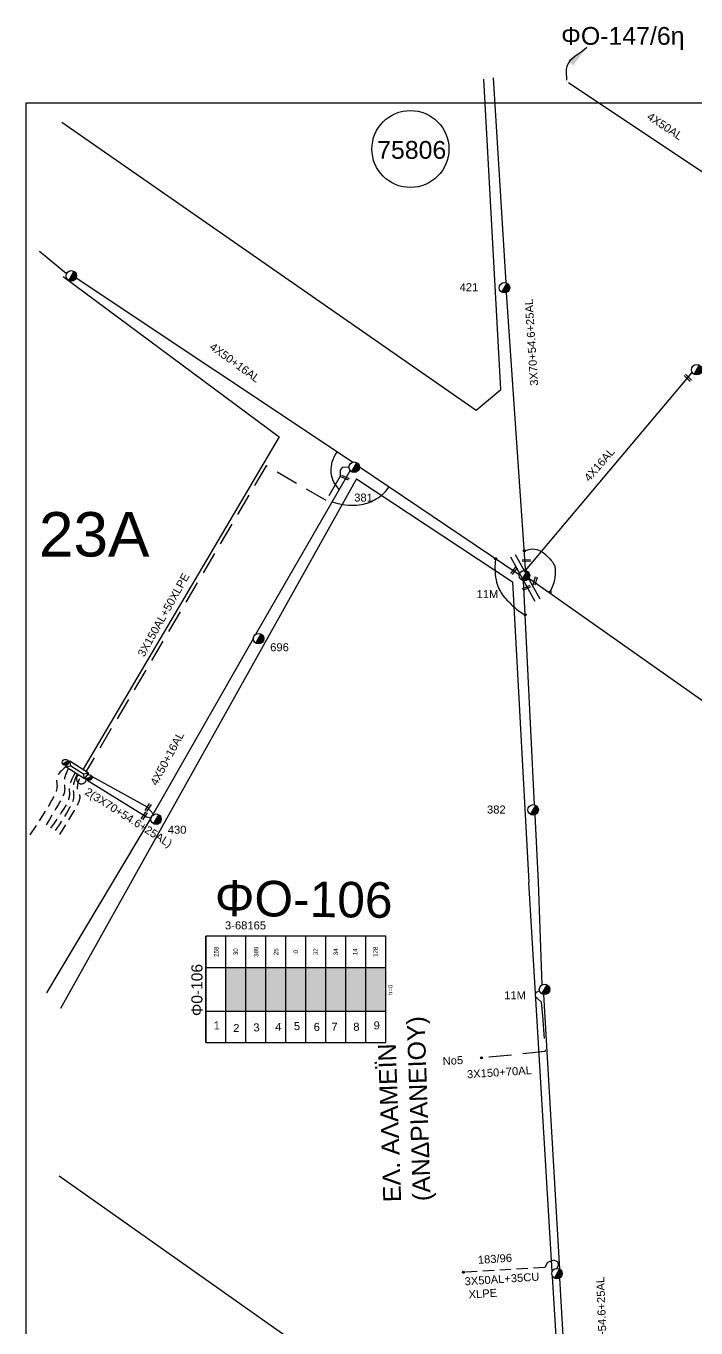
# Model space of a CAD drawing. Header units: millimetres. Extents: x 926 to 2032, y 728 to 1260.
# Drawn here: x 942.2 to 1017.5, y 1112.8 to 1259.2 of the extents above; entities that cross this region are included whole.
import ezdxf
from ezdxf.enums import TextEntityAlignment as Align

# ---------------------------------------------------------------- set-up
doc = ezdxf.new("R2010")
doc.units = ezdxf.units.MM
doc.linetypes.add('DASHED', pattern=[19.05, 12.7, -6.35])
doc.linetypes.add('HIDDEN', pattern=[9.525, 6.35, -3.175])
for name, color, linetype in [('Άγνωστα', 7, 'Continuous'), ('Ασφαλειοκιβώτια Χ.Τ 9 αναχωρήσεων', 7, 'Continuous'), ('Γέφυρες Εναέριου Δικτύου', 7, 'Continuous'), ('Γυμνά εναέρια ΧΤ (3Φ)   4x16AL', 7, 'Continuous'), ('Γυμνά εναέρια ΧΤ (3Φ)   4x50AL', 7, 'Continuous'), ('Γυμνά εναέρια ΧΤ και ΦΟΠ (3Φ)   4x50+16AL', 7, 'Continuous'), ('Επιγραφές - Σχήματα', 7, 'Continuous'), ('Καλώδια ΧΤ   3x150+70AL', 7, 'DASHED'), ('Καλώδια ΧΤ   3x150AL+50XLPE', 7, 'DASHED'), ('Μηχανική τομή', 7, 'Continuous'), ('Στύλος ΦΜ', 7, 'Continuous'), ('Στύλος ΦΜ @ 1', 7, 'Continuous'), ('Συνδέσεις', 7, 'Continuous'), ('Συνεστραμμένα ΧΤ   3x70+54.6+25 AL', 7, 'SYN_LINE'), ('Τομή', 7, 'Continuous'), ('Υποσταθμός εναέριος 2 στύλων', 7, 'Continuous'), ('Υποσταθμός πόλεως', 7, 'Continuous'), ('Υπόβαθρο ΔΕΗ', 7, 'Continuous')]:
    doc.layers.add(name, color=color, linetype=linetype)
doc.styles.get("Standard").update_dxf_attribs({"font": 'arial.ttf'})
doc.linetypes.add('SYN_LINE', pattern='A,0.5,-0.0001,["/\\/\\/\\/",Standard,S=0.1,R=0,X=0,Y=-0.05],-0.25', length=0.7501)
doc.dimstyles.new('ISO-25', dxfattribs={"dimtxt": 2.5, "dimasz": 2.5, "dimexe": 1.25, "dimexo": 0.625, "dimtad": 1, "dimtxsty": 'Standard', "dimcen": 2.5, "dimadec": 0, "dimazin": 0, "dimtfac": 1, "dimtmove": 0, "dimatfit": 3, "dimfxl": 1, "dimarcsym": 0})

# ---------------------------------------------------------------- blocks, each defined once
blk = doc.blocks.new('ΥΠΑΡΧΩΝ ΤΣΙΜΕΝΤΕΝΙΟΣ ΣΤΥΛΟΣ')
at = {"layer": 'Στύλος ΦΜ'}
blk.add_hatch(color=256, dxfattribs=at).paths.add_polyline_path([(-1.29, -2.28, 0.574793), (2.62, 0, 0.268822), (1.3, 2.27)])
blk.add_line((-1.29, -2.28), (1.3, 2.27), dxfattribs=at)
blk.add_circle((0, 0), 2.62, dxfattribs=at)
at = {"layer": 'Στύλος ΦΜ', "flags": 4}
for tag, p in [('ΤΥΠΟΣ', (-4.91, 3.03)), ('ΑΡΙΘΜΟΣ', (-4.68, 8.05))]:
    blk.add_attdef(tag, p, '', height=4, dxfattribs=at)
blk = doc.blocks.new('ΜΗΧΑΝΙΚΗ ΤΟΜΗ')
at = {"layer": 'Μηχανική τομή', "ltscale": 40}
for p, q in [((-1.89, 0.78), (1.89, 0.78)), ((1.89, 0), (-1.89, 0))]:
    blk.add_line(p, q, dxfattribs=at)
blk = doc.blocks.new('ΤΟΜΗ')
at = {"layer": 'Τομή', "ltscale": 40}
for p, q in [((-5.68, 0), (5.68, 0)), ((5.68, -2.33), (-5.68, -2.33))]:
    blk.add_line(p, q, dxfattribs=at)
blk = doc.blocks.new('ΥΠΟΣΤΑΘΜΟΣ ΕΝΑΕΡΙΟΣ ΕΠΙ 2 ΣΤΥΛΩΝ')
at = {"layer": 'Υποσταθμός εναέριος 2 στύλων', "linetype": 'Continuous'}
for points in [[(-12, -2.1, 0.574793), (-8.5, -0.1, 0.268822), (-9.6, 2)], [(9.7, -2.1, 0.574793), (13.2, -0.1, 0.268822), (12, 1.9)]]:
    blk.add_hatch(color=256, dxfattribs=at).paths.add_polyline_path(points)
for p, q in [((-12, -2.1), (-9.6, 2)), ((9.7, -2.1), (12, 1.9))]:
    blk.add_line(p, q, dxfattribs=at)
for centre in [(-10.8, -0.1), (10.8, -0.1)]:
    blk.add_circle(centre, 2.36, dxfattribs=at)
at = {"layer": 'Υποσταθμός πόλεως', "linetype": 'Continuous', "ltscale": 40}
blk.add_lwpolyline([(-8.6, 2.8), (8.6, 2.8), (8.6, -2.8), (-8.6, -2.8)], close=True, dxfattribs=at)
for points in [[(-5.8, 0), (-8.6, 2.8)], [(-8.6, -2.8), (-5.8, 0)], [(-5.8, 0), (5.8, 0)], [(5.8, 0), (8.6, 2.8)], [(8.6, -2.8), (5.8, 0)]]:
    blk.add_lwpolyline(points, dxfattribs=at)
at = {"layer": 'Υποσταθμός εναέριος 2 στύλων', "ltscale": 40, "flags": 1}
for tag, p in [('ΜΕΤΑΣΧΗΜΑΤΙΣΜΟΣ', (14.1, 2.5)), ('ΙΣΧΥΣ', (14.1, -0.3)), ('ΑΡΙΘΜΟΣ', (14.2, -3))]:
    blk.add_attdef(tag, p, '', height=1.8, dxfattribs=at)
blk = doc.blocks.new('ΑΣΦΑΛΕΙΟΚΙΒΩΤΙΟ ΥΠΟΣΤΑΘΜΟΥ 9 ΑΝΑΧΩΡΗΣΕΩΝ')
at = {"layer": 'Ασφαλειοκιβώτια Χ.Τ 9 αναχωρήσεων', "ltscale": 40}
for p, q in [((-23.8, 40.36), (24.02, 40.36)), ((-9.72, 40.36), (-9.72, -40.64)), ((9.94, 40.36), (9.94, -40.64)), ((-23.8, 31.36), (24.02, 31.36)), ((-23.8, 22.36), (24.02, 22.36)), ((-23.8, 13.36), (24.02, 13.36)), ((-23.8, 4.36), (24.02, 4.36)), ((-23.8, -4.64), (24.02, -4.64)), ((-23.8, -13.64), (24.02, -13.64)), ((-23.8, -22.64), (24.02, -22.64)), ((-23.8, -31.64), (24.02, -31.64))]:
    blk.add_line(p, q, dxfattribs=at)
at = {"layer": 'Ασφαλειοκιβώτια Χ.Τ 9 αναχωρήσεων'}
blk.add_lwpolyline([(-23.8, -40.64), (24.02, -40.64), (24.02, 40.36), (-23.8, 40.36)], close=True, dxfattribs=at)
for s, rotation, p in [('1', 270, (-17.86, 36.76)), ('2', 270, (-19.05, 28.02)), ('3', 273.43434, (-18.85, 18.79)), ('4', 266.56566, (-18.43, 9.21)), ('5', 270, (-18.18, 0.72)), ('6', 270, (-18.54, -8.22)), ('7', 270, (-18.46, -16.18)), ('8', 270, (-18.48, -26.03)), ('9', 270, (-17.86, -35.16))]:
    blk.add_text(s, height=3.6, rotation=rotation, dxfattribs=at).set_placement(p)
at = {"layer": 'Ασφαλειοκιβώτια Χ.Τ 9 αναχωρήσεων', "ltscale": 40}
for tag, height, p in [('ΟΝΟΜΑ', 5, (-0.16, 44.31)), ('ΚΕΙΜΕΝΟ 1', 2, (17.06, 35.59)), ('ΚΕΙΜΕΝΟ 2', 2, (17.06, 26.88)), ('ΚΕΙΜΕΝΟ 3', 2, (17.06, 17.69)), ('ΚΕΙΜΕΝΟ 4', 2, (17.06, 8.71)), ('ΚΕΙΜΕΝΟ 5', 2, (17.06, -0.13)), ('ΚΕΙΜΕΝΟ 6', 2, (17.06, -9.05)), ('ΚΕΙΜΕΝΟ 7', 2, (17.06, -18.13)), ('ΚΕΙΜΕΝΟ 8', 2, (17.06, -26.85)), ('ΚΕΙΜΕΝΟ 9', 2, (17.06, -35.99)), ('ΣΧ', 2, (-0.1, -42.64))]:
    blk.add_attdef(tag, text='', height=height, dxfattribs=at).set_placement(p, align=Align.MIDDLE_CENTER)
blk = doc.blocks.new('_ΣΥΝΔΕΣΗ')
at = {"layer": 'Συνδέσεις', "linetype": 'SYN_LINE', "ltscale": 40}
blk.add_hatch(color=256, dxfattribs=at).paths.add_polyline_path([(0.5, -0.01, 1), (-0.5, -0.01, 1)])
at = {"layer": 'Συνδέσεις'}
blk.add_circle((0, -0.01), 0.5, dxfattribs=at)

msp = doc.modelspace()

# ---------------------------------------------------------------- hatches: boundary and pattern name
at = {"layer": 'Ασφαλειοκιβώτια Χ.Τ 9 αναχωρήσεων'}
for color, points in [(85, [(964.66, 1153.35), (964.66, 1148.43), (966.91, 1148.43), (966.91, 1153.35)]), (30, [(969.16, 1153.35), (966.91, 1153.35), (966.91, 1148.43), (969.16, 1148.43)]), (1, [(971.41, 1153.35), (969.16, 1153.35), (969.16, 1148.43), (971.41, 1148.43)]), (133, [(973.66, 1153.35), (971.41, 1153.35), (971.41, 1148.43), (973.66, 1148.43)]), (6, [(973.66, 1148.43), (975.91, 1148.43), (975.91, 1153.35), (973.66, 1153.35)]), (5, [(975.91, 1148.43), (978.16, 1148.43), (978.16, 1153.35), (975.91, 1153.35)]), (27, [(978.16, 1148.43), (980.41, 1148.43), (980.41, 1153.35), (978.16, 1153.35)]), (2, [(980.41, 1148.43), (982.66, 1148.43), (982.66, 1153.35), (980.41, 1153.35)])]:
    msp.add_hatch(color=color, dxfattribs=at).paths.add_polyline_path(points)

# ---------------------------------------------------------------- linework, layer by layer
at = {"layer": 'Άγνωστα', "color": 133, "linetype": 'HIDDEN', "ltscale": 0.2, "flags": 128}
msp.add_lwpolyline([(946.69, 1175.91), (946.49, 1175.76), (946.33, 1175.61), (946.18, 1175.47), (946.05, 1175.34), (945.95, 1175.21), (945.86, 1175.1), (945.79, 1174.98), (945.73, 1174.87), (945.69, 1174.77), (945.66, 1174.67), (945.64, 1174.58), (945.63, 1174.48), (945.63, 1174.4), (945.64, 1174.31), (945.64, 1174.23), (945.66, 1174.15), (945.67, 1174.07), (945.68, 1173.99), (945.69, 1173.9), (945.7, 1173.81), (945.7, 1173.71), (945.69, 1173.6), (945.67, 1173.47), (945.64, 1173.32), (945.59, 1173.15), (945.5, 1172.92), (945.35, 1172.59), (945.09, 1172.12), (944.72, 1171.48), (944.19, 1170.63), (943.49, 1169.54), (942.58, 1168.15)], dxfattribs=at)
at = {"layer": 'Άγνωστα', "color": 6, "linetype": 'HIDDEN', "ltscale": 0.2, "flags": 128}
msp.add_lwpolyline([(946.99, 1175.72), (946.85, 1175.47), (946.75, 1175.25), (946.66, 1175.05), (946.6, 1174.87), (946.55, 1174.7), (946.52, 1174.56), (946.51, 1174.42), (946.5, 1174.29), (946.5, 1174.18), (946.5, 1174.07), (946.51, 1173.96), (946.52, 1173.86), (946.53, 1173.76), (946.54, 1173.67), (946.55, 1173.58), (946.56, 1173.48), (946.56, 1173.39), (946.55, 1173.29), (946.54, 1173.19), (946.52, 1173.09), (946.49, 1172.97), (946.45, 1172.85), (946.4, 1172.72), (946.33, 1172.57), (946.25, 1172.41), (946.15, 1172.22), (946, 1171.97), (945.81, 1171.64), (945.56, 1171.22), (945.23, 1170.68), (944.83, 1169.99), (944.32, 1169.15)], dxfattribs=at)
at = {"layer": 'Άγνωστα', "color": 5, "linetype": 'HIDDEN', "ltscale": 0.2, "flags": 128}
msp.add_lwpolyline([(947.74, 1175.24), (947.58, 1174.99), (947.46, 1174.76), (947.35, 1174.54), (947.27, 1174.35), (947.2, 1174.17), (947.15, 1174), (947.11, 1173.85), (947.08, 1173.71), (947.07, 1173.59), (947.06, 1173.48), (947.06, 1173.39), (947.06, 1173.29), (947.07, 1173.2), (947.08, 1173.12), (947.08, 1173.03), (947.09, 1172.94), (947.09, 1172.84), (947.08, 1172.74), (947.07, 1172.63), (947.05, 1172.52), (947.03, 1172.4), (946.99, 1172.28), (946.95, 1172.14), (946.9, 1172.01), (946.84, 1171.86), (946.74, 1171.69), (946.61, 1171.46), (946.43, 1171.16), (946.17, 1170.77), (945.82, 1170.25), (945.37, 1169.59), (944.8, 1168.77)], dxfattribs=at)
at = {"layer": 'Άγνωστα', "color": 27, "linetype": 'HIDDEN', "ltscale": 0.2, "flags": 128}
msp.add_lwpolyline([(947.96, 1175.1), (947.81, 1174.78), (947.69, 1174.49), (947.61, 1174.24), (947.56, 1174.01), (947.52, 1173.81), (947.5, 1173.63), (947.5, 1173.48), (947.51, 1173.34), (947.52, 1173.22), (947.53, 1173.11), (947.54, 1173), (947.55, 1172.9), (947.56, 1172.79), (947.57, 1172.68), (947.56, 1172.55), (947.55, 1172.41), (947.52, 1172.25), (947.46, 1172.04), (947.34, 1171.76), (947.15, 1171.38), (946.87, 1170.88), (946.46, 1170.23), (945.92, 1169.4), (945.22, 1168.38)], dxfattribs=at)
at = {"layer": 'Άγνωστα', "color": 2, "linetype": 'HIDDEN', "ltscale": 0.2, "flags": 128}
msp.add_lwpolyline([(946.02, 1168.33), (946.72, 1169.46), (947.26, 1170.34), (947.66, 1171.02), (947.94, 1171.52), (948.12, 1171.88), (948.22, 1172.13), (948.27, 1172.31), (948.28, 1172.44), (948.28, 1172.56), (948.27, 1172.67), (948.25, 1172.77), (948.22, 1172.87), (948.19, 1172.95), (948.16, 1173.03), (948.13, 1173.1), (948.1, 1173.17), (948.07, 1173.23), (948.05, 1173.29), (948.03, 1173.34), (948.01, 1173.4), (948, 1173.47), (948, 1173.54), (948, 1173.62), (948.01, 1173.71), (948.03, 1173.82), (948.05, 1173.94), (948.08, 1174.07), (948.12, 1174.21), (948.16, 1174.36), (948.22, 1174.52), (948.28, 1174.68), (948.35, 1174.84)], dxfattribs=at)
at = {"layer": 'Άγνωστα', "color": 1, "linetype": 'HIDDEN', "ltscale": 0.2}
msp.add_lwpolyline([(1001.91, 1119.51), (1002.08, 1119.85), (1002.03, 1120.22), (1001.57, 1120.44), (1000.86, 1120.18), (1000.54, 1119.62), (991.41, 1119.07)], dxfattribs=at)
at = {"layer": 'Γέφυρες Εναέριου Δικτύου'}
for points in [[(977.41, 1207.11), (977.18, 1207.4), (976.99, 1207.68), (976.83, 1207.95), (976.71, 1208.21), (976.63, 1208.46), (976.57, 1208.71), (976.53, 1208.96), (976.52, 1209.21), (976.52, 1209.46), (976.54, 1209.71), (976.58, 1209.97), (976.64, 1210.23), (976.73, 1210.49), (976.85, 1210.77), (977, 1211.05), (977.18, 1211.34)], [(976.6, 1205.71), (977.16, 1205.56), (977.65, 1205.46), (978.08, 1205.39), (978.47, 1205.35), (978.81, 1205.33), (979.12, 1205.33), (979.4, 1205.35), (979.66, 1205.39), (979.91, 1205.42), (980.14, 1205.47), (980.36, 1205.53), (980.57, 1205.59), (980.78, 1205.66), (980.98, 1205.74), (981.18, 1205.83), (981.39, 1205.93), (981.59, 1206.05), (981.8, 1206.17), (982, 1206.32), (982.21, 1206.48), (982.42, 1206.67), (982.62, 1206.88), (982.82, 1207.12), (983.02, 1207.39)], [(994.98, 1199.34), (994.94, 1198.82), (994.93, 1198.36), (994.94, 1197.95), (994.96, 1197.58), (995, 1197.26), (995.06, 1196.96), (995.12, 1196.7), (995.19, 1196.46), (995.27, 1196.23), (995.35, 1196.03), (995.44, 1195.83), (995.54, 1195.65), (995.64, 1195.48), (995.75, 1195.31), (995.87, 1195.14), (996, 1194.98), (996.14, 1194.82), (996.28, 1194.66), (996.44, 1194.5), (996.59, 1194.35), (996.76, 1194.19), (996.92, 1194.04), (997.08, 1193.9), (997.25, 1193.76), (997.41, 1193.63), (997.56, 1193.51), (997.71, 1193.4), (997.85, 1193.3), (997.98, 1193.21), (998.1, 1193.13), (998.21, 1193.07), (998.3, 1193.03)], [(998.24, 1200.22), (998.75, 1200.38), (999.21, 1200.42), (999.63, 1200.36), (1000.01, 1200.21), (1000.34, 1200.02), (1000.63, 1199.79), (1000.88, 1199.55), (1001.09, 1199.32), (1001.25, 1199.12), (1001.39, 1198.96), (1001.49, 1198.82), (1001.57, 1198.69), (1001.62, 1198.58), (1001.66, 1198.47), (1001.68, 1198.36), (1001.7, 1198.25), (1001.71, 1198.12), (1001.72, 1197.98), (1001.72, 1197.83), (1001.71, 1197.68), (1001.7, 1197.51), (1001.68, 1197.34), (1001.66, 1197.16), (1001.63, 1196.98), (1001.59, 1196.79), (1001.54, 1196.61), (1001.49, 1196.42), (1001.42, 1196.23), (1001.34, 1196.04), (1001.25, 1195.85), (1001.15, 1195.67), (1001.03, 1195.49)]]:
    msp.add_lwpolyline(points, dxfattribs=at)
at = {"layer": 'Γυμνά εναέρια ΧΤ (3Φ)   4x16AL', "color": 30}
msp.add_lwpolyline([(998.37, 1198), (1017.11, 1220.26)], dxfattribs=at)
at = {"layer": 'Γυμνά εναέρια ΧΤ (3Φ)   4x50AL', "color": 27}
msp.add_lwpolyline([(1022.34, 1240.07), (1003.2, 1252.85)], dxfattribs=at)
at = {"layer": 'Γυμνά εναέρια ΧΤ και ΦΟΠ (3Φ)   4x50+16AL', "color": 30}
for points in [[(946.76, 1231.38), (943.71, 1233.89)], [(978.93, 1210.18), (947.84, 1230.89)], [(978.65, 1209.25), (968, 1190.81)], [(967.76, 1190.33), (956.44, 1170.47)]]:
    msp.add_lwpolyline(points, dxfattribs=at)
at = {"layer": 'Γυμνά εναέρια ΧΤ και ΦΟΠ (3Φ)   4x50+16AL', "color": 85}
msp.add_lwpolyline([(956.27, 1170.22), (944.52, 1150.52)], dxfattribs=at)
at = {"layer": 'Επιγραφές - Σχήματα'}
msp.add_lwpolyline([(942.21, 1250.61), (1940.69, 1250.61), (1940.69, 743.76), (942.21, 743.76)], close=True, dxfattribs=at)
msp.add_circle((985.43, 1245.4), 4.33, dxfattribs=at)
at = {"layer": 'Επιγραφές - Σχήματα', "color": 85, "linetype": 'DASHED', "ltscale": 0.2}
msp.add_arc((948.43, 1174.56), 0.551, 126.3565, 358.561, dxfattribs=at)
at = {"layer": 'Καλώδια ΧΤ   3x150+70AL', "color": 1, "ltscale": 0.2}
msp.add_lwpolyline([(999.95, 1150.72), (999.51, 1150.52), (999.45, 1150.13), (999.79, 1149.78), (1000.13, 1149.49), (1000.29, 1147.91), (1000.58, 1143.89), (993.52, 1143.19)], dxfattribs=at)
at = {"layer": 'Καλώδια ΧΤ   3x150AL+50XLPE', "color": 1, "ltscale": 0.2}
msp.add_lwpolyline([(978.52, 1209.62), (977.77, 1209.57), (977.53, 1209.3), (977.54, 1208.6), (975.94, 1205.88), (969.2, 1209.76), (948.97, 1175.42)], dxfattribs=at)
at = {"layer": 'Συνεστραμμένα ΧΤ   3x70+54.6+25 AL', "color": 30, "ltscale": 20}
for points in [[(996.19, 1230.35), (994.78, 1253.4)], [(998.39, 1197.67), (996.25, 1229.27)], [(1021.72, 1180.9), (998.74, 1197.11)]]:
    msp.add_lwpolyline(points, dxfattribs=at)
at = {"layer": 'Συνεστραμμένα ΧΤ   3x70+54.6+25 AL', "color": 1, "ltscale": 20}
for points in [[(997.67, 1197.53), (979.7, 1209.62)], [(998.12, 1196.85), (999.33, 1171.66)], [(999.4, 1170.51), (999.81, 1162.95)], [(999.81, 1162.95), (1000.2, 1151.39)], [(1000.41, 1150.31), (1002.2, 1119.44)], [(1002.2, 1118.41), (1003.88, 1089.34)]]:
    msp.add_lwpolyline(points, dxfattribs=at)
at = {"layer": 'Συνεστραμμένα ΧΤ   3x70+54.6+25 AL', "color": 85, "ltscale": 15}
msp.add_lwpolyline([(949.09, 1174.43), (955.76, 1170.3)], dxfattribs=at)
at = {"layer": 'Συνεστραμμένα ΧΤ   3x70+54.6+25 AL', "color": 30, "ltscale": 15}
msp.add_lwpolyline([(949.58, 1174.88), (955.77, 1171.47)], dxfattribs=at)
at = {"layer": 'Συνεστραμμένα ΧΤ   3x70+54.6+25 AL', "color": 30, "ltscale": 5}
msp.add_lwpolyline([(955.77, 1171.47), (956.56, 1170.56)], dxfattribs=at)
at = {"layer": 'Συνεστραμμένα ΧΤ   3x70+54.6+25 AL', "color": 85, "ltscale": 10}
msp.add_lwpolyline([(955.76, 1170.3), (956.26, 1170.17)], dxfattribs=at)
at = {"layer": 'Υπόβαθρο ΔΕΗ'}
for points in [[(946.25, 1248.4), (992.84, 1216.03), (995.58, 1218.35), (993.7, 1253.27)], [(946.4, 1231.07), (970.67, 1213.02), (948.62, 1175.64)], [(979.38, 1208.3), (946.08, 1148.75)], [(979.38, 1208.3), (996.89, 1196.71), (998.75, 1162.95)], [(1001.38, 1119.18), (998.75, 1162.95)], [(945.93, 1129.93), (995.02, 1095.27), (1002.74, 1096.58), (1001.41, 1118.61)]]:
    msp.add_lwpolyline(points, dxfattribs=at)

# ---------------------------------------------------------------- block references
at = {"layer": 'Ασφαλειοκιβώτια Χ.Τ 9 αναχωρήσεων', "xscale": 0.25, "yscale": 0.25, "zscale": 0.25, "rotation": 90}
msp.add_blockref('ΑΣΦΑΛΕΙΟΚΙΒΩΤΙΟ ΥΠΟΣΤΑΘΜΟΥ 9 ΑΝΑΧΩΡΗΣΕΩΝ', (972.5, 1150.86), dxfattribs=at).add_auto_attribs({'ΟΝΟΜΑ': 'Φ0-106', 'ΣΧ': 'h=0', 'ΚΕΙΜΕΝΟ 2': '30', 'ΚΕΙΜΕΝΟ 1': '258', 'ΚΕΙΜΕΝΟ 3': '389', 'ΚΕΙΜΕΝΟ 4': '25', 'ΚΕΙΜΕΝΟ 5': '0', 'ΚΕΙΜΕΝΟ 6': '32', 'ΚΕΙΜΕΝΟ 7': '34', 'ΚΕΙΜΕΝΟ 8': '14', 'ΚΕΙΜΕΝΟ 9': '128'})
at = {"layer": 'Μηχανική τομή'}
for p, xscale, yscale, zscale, rotation in [((1016.56, 1219.6), 0.2500000000000242, 0.2500000000000242, 0.2500000000000242, 315.3777728368793), ((978.04, 1208.36), 0.2499999999999725, 0.2499999999999725, 0.2499999999999725, 336.3184130702256), ((998.48, 1199.02), 0.2499999999999608, 0.2499999999999608, 0.2499999999999608, 2.224276453391962), ((997.15, 1197.92), 0.2500000000000946, 0.2500000000000946, 0.2500000000000946, 53.10431658248699), ((998.52, 1195.96), 0.2499999999999714, 0.2499999999999714, 0.2499999999999714, 26.26161591659566), ((999.55, 1196.81), 0.2499999999999244, 0.2499999999999244, 0.2499999999999244, 75.1805936197437), ((956.01, 1171.3), 0.2500000000000723, 0.2500000000000723, 0.2500000000000723, 56.36855772882634), ((955.58, 1170.35), 0.2500000000000723, 0.2500000000000723, 0.2500000000000723, 56.36855772882634)]:
    msp.add_blockref('ΜΗΧΑΝΙΚΗ ΤΟΜΗ', p, dxfattribs=dict(at, xscale=xscale, yscale=yscale, zscale=zscale, rotation=rotation))
at = {"layer": 'Στύλος ΦΜ @ 1', "ltscale": 40, "xscale": 0.2249999999999091, "yscale": 0.2249999999999091, "zscale": 0.2249999999999091}
for p in [(947.3, 1231.13), (1001.91, 1118.93)]:
    msp.add_blockref('ΥΠΑΡΧΩΝ ΤΣΙΜΕΝΤΕΝΙΟΣ ΣΤΥΛΟΣ', p, dxfattribs=at)
at = {"layer": 'Στύλος ΦΜ @ 1', "ltscale": 40}
ref = msp.add_blockref('ΥΠΑΡΧΩΝ ΤΣΙΜΕΝΤΕΝΙΟΣ ΣΤΥΛΟΣ', (996, 1229.8), dxfattribs=dict(at, xscale=0.2249999999999091, yscale=0.2249999999999091, zscale=0.2249999999999091))
ref.add_attrib('ΤΥΠΟΣ', '421', (990.96, 1229.41), dxfattribs={"layer": 'Στύλος ΦΜ', "height": 0.9, "flags": 4})
ref = msp.add_blockref('ΥΠΑΡΧΩΝ ΤΣΙΜΕΝΤΕΝΙΟΣ ΣΤΥΛΟΣ', (1017.61, 1220.58), dxfattribs=dict(at, xscale=0.2249999999999091, yscale=0.2249999999999091, zscale=0.2249999999999091))
ref.add_attrib('ΤΥΠΟΣ', '10E', (1019.12, 1220.67), dxfattribs={"layer": 'Στύλος ΦΜ', "height": 0.9, "flags": 4})
ref = msp.add_blockref('ΥΠΑΡΧΩΝ ΤΣΙΜΕΝΤΕΝΙΟΣ ΣΤΥΛΟΣ', (979.11, 1209.62), dxfattribs=dict(at, xscale=0.2249999999999091, yscale=0.2249999999999091, zscale=0.2249999999999091))
ref.add_attrib('ΤΥΠΟΣ', '381', (979.11, 1205.75), dxfattribs={"layer": 'Στύλος ΦΜ', "height": 0.9, "flags": 4})
ref = msp.add_blockref('ΥΠΑΡΧΩΝ ΤΣΙΜΕΝΤΕΝΙΟΣ ΣΤΥΛΟΣ', (998.25, 1197.43), dxfattribs=dict(at, xscale=0.2249999999999091, yscale=0.2249999999999091, zscale=0.2249999999999091))
ref.add_attrib('ΤΥΠΟΣ', '11Μ', (992.87, 1194.89), dxfattribs={"layer": 'Στύλος ΦΜ', "height": 0.9, "flags": 4})
ref = msp.add_blockref('ΥΠΑΡΧΩΝ ΤΣΙΜΕΝΤΕΝΙΟΣ ΣΤΥΛΟΣ', (968.35, 1190.33), dxfattribs=dict(at, xscale=0.2249999999999091, yscale=0.2249999999999091, zscale=0.2249999999999091))
ref.add_attrib('ΤΥΠΟΣ', '696', (969.66, 1188.92), dxfattribs={"layer": 'Στύλος ΦΜ', "height": 0.9, "flags": 4})
ref = msp.add_blockref('ΥΠΑΡΧΩΝ ΤΣΙΜΕΝΤΕΝΙΟΣ ΣΤΥΛΟΣ', (999.23, 1171.08), dxfattribs=dict(at, xscale=0.2249999999999091, yscale=0.2249999999999091, zscale=0.2249999999999091))
ref.add_attrib('ΤΥΠΟΣ', '382', (994.04, 1170.67), dxfattribs={"layer": 'Στύλος ΦΜ', "height": 0.9, "flags": 4})
ref = msp.add_blockref('ΥΠΑΡΧΩΝ ΤΣΙΜΕΝΤΕΝΙΟΣ ΣΤΥΛΟΣ', (956.83, 1170.03), dxfattribs=dict(at, xscale=0.2249999999999091, yscale=0.2249999999999091, zscale=0.2249999999999091))
ref.add_attrib('ΤΥΠΟΣ', '430', (958.15, 1168.4), dxfattribs={"layer": 'Στύλος ΦΜ', "height": 0.9, "flags": 4})
ref = msp.add_blockref('ΥΠΑΡΧΩΝ ΤΣΙΜΕΝΤΕΝΙΟΣ ΣΤΥΛΟΣ', (1000.51, 1150.89), dxfattribs=dict(at, xscale=0.2249999999999091, yscale=0.2249999999999091, zscale=0.2249999999999091))
ref.add_attrib('ΤΥΠΟΣ', '11M', (995.97, 1149.79), dxfattribs={"layer": 'Στύλος ΦΜ', "height": 0.9, "flags": 4})
at = {"layer": 'Συνδέσεις'}
for p, xscale, yscale, zscale in [((995.01, 1199.33), 0.2250000000000227, 0.2250000000000227, 0.2250000000000227), ((998.24, 1200.23), 0.2250000000000227, 0.2250000000000227, 0.2250000000000227), ((1001.12, 1195.57), 0.2250000000000227, 0.2250000000000227, 0.2250000000000227), ((998.33, 1193.02), 0.2250000000000227, 0.2250000000000227, 0.2250000000000227), ((993.41, 1143.2), 0.2249999999999091, 0.2249999999999091, 0.2249999999999091), ((991.41, 1119.08), 0.2249999999999091, 0.2249999999999091, 0.2249999999999091)]:
    msp.add_blockref('_ΣΥΝΔΕΣΗ', p, dxfattribs=dict(at, xscale=xscale, yscale=yscale, zscale=zscale))
at = {"layer": 'Τομή', "xscale": 0.2500000000000276, "yscale": 0.2500000000000276, "zscale": 0.2500000000000276, "rotation": 118.9256110198783}
for p in [(997.39, 1198.27), (998.77, 1195.77)]:
    msp.add_blockref('ΤΟΜΗ', p, dxfattribs=at)
at = {"layer": 'Υποσταθμός εναέριος 2 στύλων', "xscale": 0.1453228820906368, "yscale": 0.1453228820906368, "zscale": 0.1453228820906368, "rotation": 327.3543842205653}
msp.add_blockref('ΥΠΟΣΤΑΘΜΟΣ ΕΝΑΕΡΙΟΣ ΕΠΙ 2 ΣΤΥΛΩΝ', (947.96, 1175.58), dxfattribs=at)

# ---------------------------------------------------------------- texts
at = {"layer": 'Γυμνά εναέρια ΧΤ (3Φ)   4x16AL', "color": 7, "insert": (1004.86, 1208.53), "char_height": 0.9, "width": 84.1859, "attachment_point": 1, "rotation": 48.8828}
msp.add_mtext('4X16AL', dxfattribs=at)
at = {"layer": 'Γυμνά εναέρια ΧΤ (3Φ)   4x50AL', "color": 7, "insert": (1012.44, 1249.58), "char_height": 0.9, "width": 84.1859, "attachment_point": 1, "rotation": 326.3421}
msp.add_mtext('4X50AL', dxfattribs=at)
at = {"layer": 'Γυμνά εναέρια ΧΤ και ΦΟΠ (3Φ)   4x50+16AL', "color": 7, "char_height": 0.9, "width": 84.1859, "attachment_point": 1}
for insert, rotation in [((963.29, 1223.7), 323.9769), ((956.12, 1174.16), 61.8276)]:
    msp.add_mtext('4X50+16AL', dxfattribs=dict(at, insert=insert, rotation=rotation))
at = {"layer": 'Επιγραφές - Σχήματα', "attachment_point": 1}
for s, insert, char_height, width in [('ΦO-147/6η', (1002.37, 1259.12), 2, 22.6323), ('75806', (981.69, 1246.3), 2, 7.3287), ('23A', (943.66, 1204.57), 5, 6.5427), ('3-68165', (964.58, 1158.54), 0.9, 14.0251)]:
    msp.add_mtext(s, dxfattribs=dict(at, insert=insert, char_height=char_height, width=width))
at = {"layer": 'Επιγραφές - Σχήματα', "width": 22.6323, "attachment_point": 1}
for s, insert, char_height, rotation in [('ΦΟ-106', (963.46, 1163.18), 4, 359.272), ('ΕΛ. ΑΛΑΜΕΪΝ\\P(ΑΝΔΡΙΑΝΕΙΟΥ)', (982.39, 1126.93), 2, 91.9695)]:
    msp.add_mtext(s, dxfattribs=dict(at, insert=insert, char_height=char_height, rotation=rotation))
at = {"layer": 'Επιγραφές - Σχήματα', "color": 7, "char_height": 0.9, "width": 84.1859, "attachment_point": 1, "rotation": 3.757}
for s, insert in [('No5', (989.02, 1143.26)), ('183/96', (992.98, 1120.92)), ('3X50AL+35CU\\P XLPE', (991.49, 1118.5))]:
    msp.add_mtext(s, dxfattribs=dict(at, insert=insert))
at = {"layer": 'Καλώδια ΧΤ   3x150+70AL', "color": 7, "insert": (991.76, 1141.79), "char_height": 0.9, "width": 84.1859, "attachment_point": 1, "rotation": 3.757}
msp.add_mtext('3X150+70AL', dxfattribs=at)
at = {"layer": 'Καλώδια ΧΤ   3x150AL+50XLPE', "color": 7, "insert": (957.67, 1193.01), "char_height": 0.9, "width": 13.9242, "attachment_point": 5, "rotation": 60.7624}
msp.add_mtext('3X150AL+50XLPE', dxfattribs=at)
at = {"layer": 'Συνεστραμμένα ΧΤ   3x70+54.6+25 AL', "color": 7, "char_height": 0.9, "width": 84.1859, "attachment_point": 1}
for s, insert, rotation in [('3X70+54.6+25AL', (998.9, 1218.74), 93.7033), ('2(3X70+54.6+25AL)', (949.21, 1173.64), 327.5672), ('3X70+54.6+25AL', (1006.69, 1108.76), 92.2026)]:
    msp.add_mtext(s, dxfattribs=dict(at, insert=insert, rotation=rotation))

# ---------------------------------------------------------------- leaders
at = {"layer": 'Επιγραφές - Σχήματα', "path_type": 1}
msp.add_leader([(1005.25, 1256.8), (1003.01, 1254.69), (1002.97, 1253.15)], dimstyle='ISO-25', override={"dimgap": 0.625, "dimtad": 0}, dxfattribs=at)

doc.saveas('drawing.dxf')
